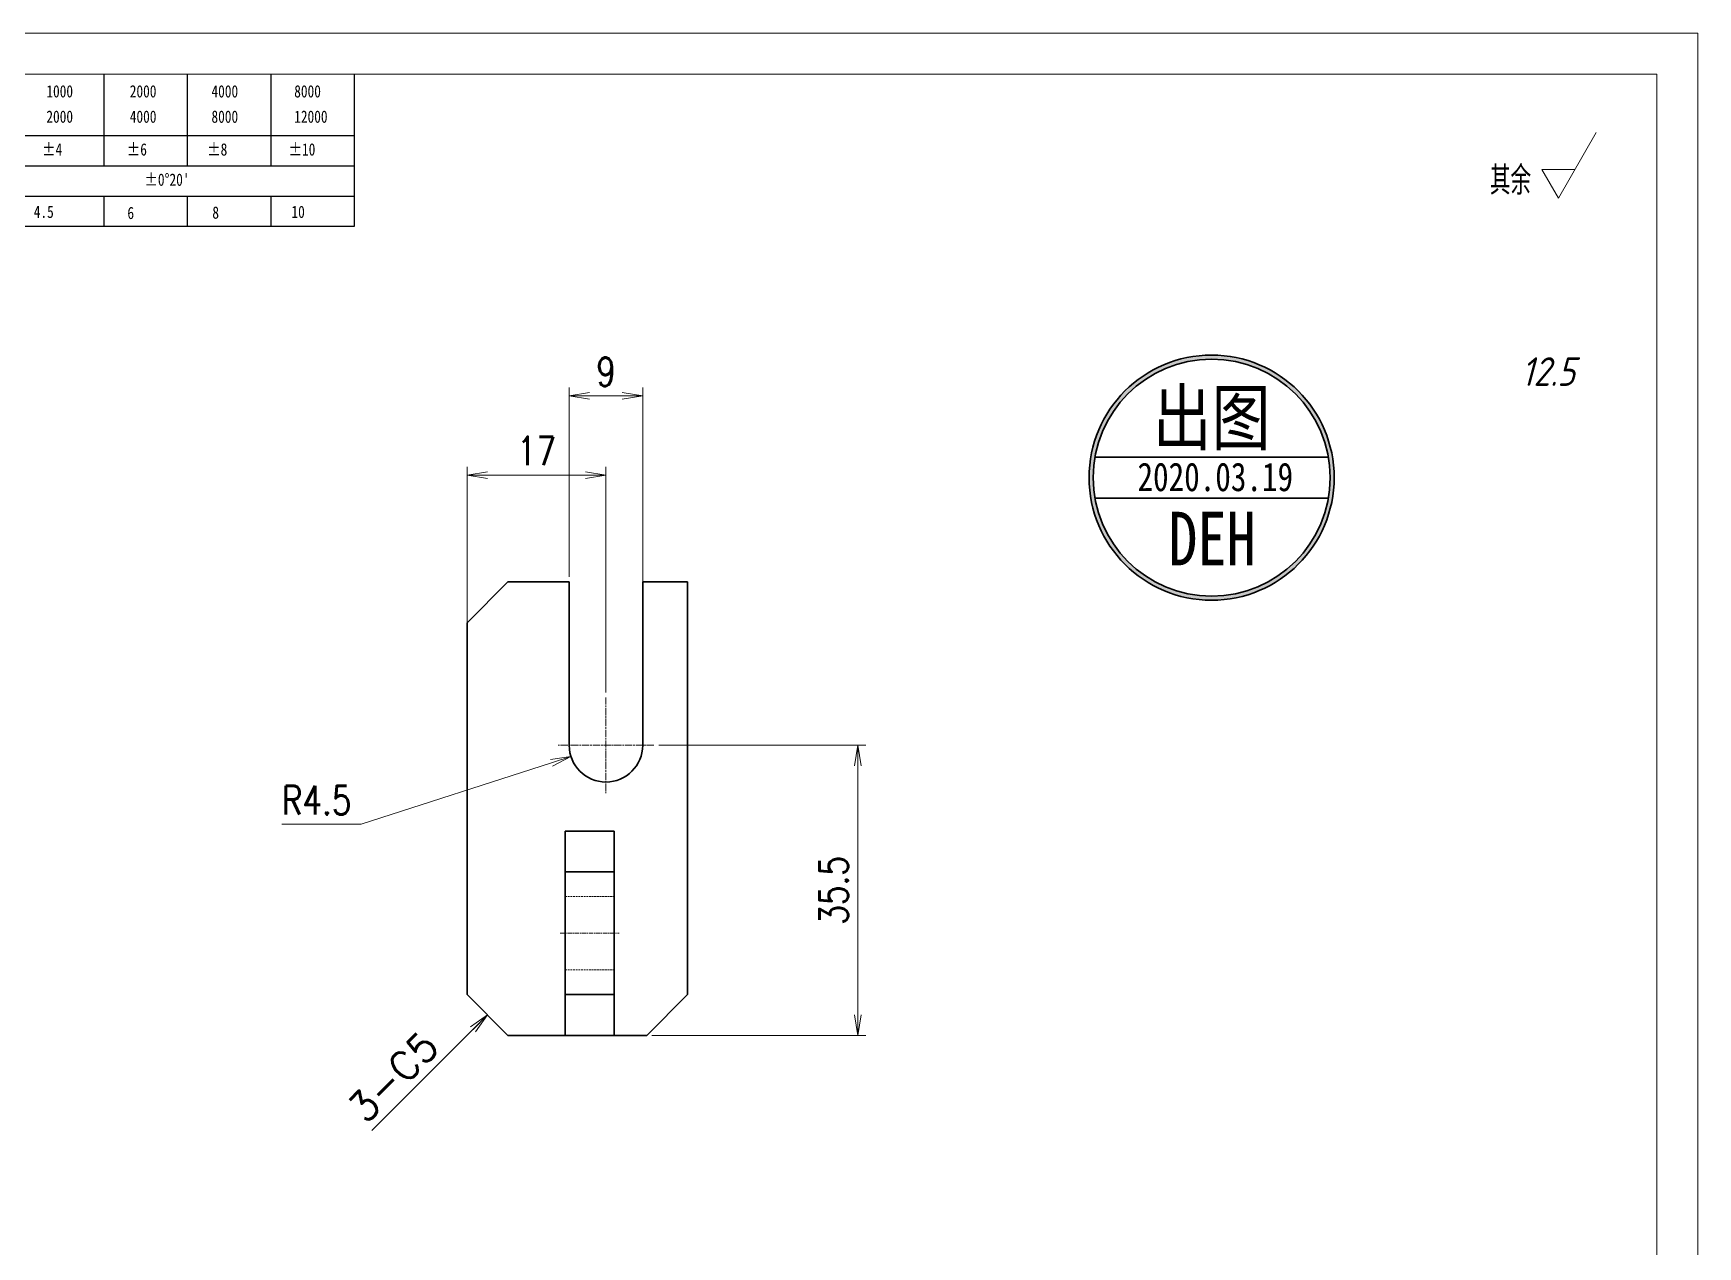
# Model space of a CAD drawing. Header units: millimetres. Extents: x -50043 to 104182, y -50696 to 36662.
# Drawn here: x -42689.7 to -42486, y 35920.9 to 36069.4 of the extents above; entities that cross this region are included whole.
import ezdxf
from ezdxf.enums import TextEntityAlignment as Align

# ---------------------------------------------------------------- set-up
doc = ezdxf.new("R2010")
doc.units = ezdxf.units.MM
doc.header["$LTSCALE"] = 0.5
for name, pattern in [('AM_ISO02W050x2', [3.75, 3, -0.75]), ('AM_ISO08W050x2', [9, 6, -0.75, 1.5, -0.75]), ('DOT2', [0.125, 0, -0.125])]:
    doc.linetypes.add(name, pattern=pattern)
for name, color, linetype, lineweight in [('DIM', 3, 'Continuous', 13), ('中心线', 2, 'AM_ISO08W050x2', 18), ('印章专用-出图', 1, 'Continuous', 80), ('图框', 7, 'Continuous', 18), ('标注线', 3, 'Continuous', 18), ('粗实线', 7, 'Continuous', 35), ('虚线', 1, 'AM_ISO02W050x2', 18)]:
    doc.layers.add(name, color=color, linetype=linetype, lineweight=lineweight)
doc.layers.add('图\\M+19E79\\M+195B6\\M+18E9A', color=7, linetype='Continuous')
doc.layers.add('打印', color=7, linetype='Continuous', lineweight=15, plot=False)
doc.layers.add('打印-禁用', color=7, linetype='Continuous', lineweight=15, plot=False)
doc.styles.add('DIM', font='romans.shx', dxfattribs={"width": 0.8, "bigfont": 'bigfont.shx'})
doc.styles.add('国标', font='simfang.ttf', dxfattribs={"width": 0.8})
doc.styles.add('机械长仿宋', font='gbenor.shx', dxfattribs={"height": 1, "bigfont": 'gbcbig.shx'})
doc.dimstyles.new('DEH 1-1$0', dxfattribs={"dimtxt": 3.5, "dimasz": 2.5, "dimexe": 1, "dimexo": 0.625, "dimgap": 1.2, "dimtad": 1, "dimzin": 9, "dimdsep": 46, "dimtxsty": 'DIM', "dimblk": 'OPEN', "dimcen": 0, "dimclrd": 8, "dimclre": 8, "dimclrt": 2, "dimazin": 2, "dimtfac": 0.5, "dimtmove": 0, "dimatfit": 3, "dimldrblk": 'OPEN', "dimfxl": 0, "dimtolj": 2, "dimlwd": 18, "dimlwe": 18, "dimarcsym": 0})
doc.dimstyles.new('DEH 1-1$4', dxfattribs={"dimtxt": 3.5, "dimasz": 2.5, "dimexe": 1, "dimexo": 0.625, "dimgap": 1.2, "dimtad": 1, "dimtoh": 1, "dimdsep": 46, "dimtxsty": 'DIM', "dimblk": 'OPEN', "dimcen": 0, "dimclrd": 8, "dimclre": 8, "dimclrt": 2, "dimazin": 2, "dimtfac": 0.5, "dimtofl": 0, "dimtmove": 0, "dimatfit": 3, "dimldrblk": 'OPEN', "dimfxl": 0, "dimtolj": 2, "dimlwd": 18, "dimlwe": 18, "dimarcsym": 0})
doc.dimstyles.new('LAM1-1', dxfattribs={"dimtxt": 3.5, "dimasz": 2.5, "dimexe": 1, "dimexo": 0.625, "dimgap": 1.2, "dimtad": 3, "dimdsep": 46, "dimtxsty": 'DIM', "dimblk": 'OPEN', "dimcen": 0, "dimclrd": 3, "dimclre": 3, "dimclrt": 2, "dimazin": 2, "dimtfac": 0.5, "dimtmove": 0, "dimatfit": 3, "dimldrblk": 'OPEN', "dimfxl": 0, "dimlwd": 13, "dimlwe": 13, "dimarcsym": 0})

# ---------------------------------------------------------------- blocks, each defined once
blk = doc.blocks.new('GZDEH零件A3图框V01版')
at = {"layer": '图\\M+19E79\\M+195B6\\M+18E9A', "color": 9}
for p, q in [((3082.42, -1561.98), (3082.42, -1554.46)), ((3092.64, -1561.98), (3092.64, -1554.46)), ((3102.86, -1561.98), (3102.86, -1554.46)), ((3113.09, -1573.08), (3113.09, -1554.46)), ((2996.09, -1561.98), (3113.09, -1561.98)), ((3082.42, -1565.68), (3082.42, -1561.98)), ((3092.64, -1565.68), (3092.64, -1561.98)), ((3102.86, -1565.68), (3102.86, -1561.98)), ((2996.09, -1565.68), (3113.09, -1565.68)), ((2996.09, -1569.38), (3113.09, -1569.38)), ((3082.42, -1573.08), (3082.42, -1569.48)), ((3092.64, -1573.08), (3092.64, -1569.38)), ((3102.86, -1573.08), (3102.86, -1569.38)), ((2990.09, -1573.08), (3113.09, -1573.08))]:
    blk.add_line(p, q, dxfattribs=at)
at = {"layer": '图框', "linetype": 'Continuous'}
for p, q in [((3272.49, -1554.46), (2882.49, -1554.46)), ((3272.49, -1832.96), (3272.49, -1554.46))]:
    blk.add_line(p, q, dxfattribs=at)
at = {"layer": '打印-禁用', "linetype": 'Continuous'}
for p, q in [((3277.49, -1549.46), (2857.49, -1549.46)), ((3277.49, -1846.46), (3277.49, -1549.46))]:
    blk.add_line(p, q, dxfattribs=at)
at = {"layer": '图\\M+19E79\\M+195B6\\M+18E9A', "color": 9, "style": '国标', "width": 0.8}
for s, p in [('1000', (3075.36, -1557.31)), ('2000', (3085.57, -1557.31)), ('4000', (3095.57, -1557.31)), ('8000', (3105.7, -1557.31)), ('2000', (3075.36, -1560.41)), ('4000', (3085.57, -1560.41)), ('8000', (3095.57, -1560.41)), ('12000', (3105.7, -1560.41)), ('±4', (3074.85, -1564.42)), ('±6', (3085.22, -1564.42)), ('±8', (3095.06, -1564.42)), ('±10', (3105.02, -1564.42)), ("±0%%D20'", (3087.38, -1568.12)), ('4.5', (3073.82, -1572.05)), ('6', (3085.28, -1572.19)), ('8', (3095.68, -1572.15)), ('10', (3105.36, -1572.06))]:
    blk.add_text(s, height=1.5, dxfattribs=at).set_placement(p)
blk = doc.blocks.new('DEH A3')
at = {"layer": '图框'}
blk.add_blockref('GZDEH零件A3图框V01版', (-2857.49, 1846.46), dxfattribs=at)
blk = doc.blocks.new('FINISHER_TR')
at = {"layer": '标注线'}
for p, q in [((0, 0), (4.62, 8)), ((-2.02, 3.5), (0, 0)), ((2.02, 3.5), (-2.02, 3.5))]:
    blk.add_line(p, q, dxfattribs=at)
at = {"layer": '标注线', "color": 2, "style": '机械长仿宋', "oblique": 15}
blk.add_attdef('0.0', text='', height=3.5, dxfattribs=at).set_placement((2.03, -24.04), align=Align.BOTTOM_RIGHT)
blk = doc.blocks.new('其余12.5')
at = {"layer": '标注线'}
blk.add_blockref('FINISHER_TR', (0, 0), dxfattribs=at).add_auto_attribs({'0.0': '12.5'})
at = {"layer": '标注线', "color": 7, "linetype": 'DOT2', "style": '机械长仿宋'}
blk.add_text('其余', height=3.5, dxfattribs=at).set_placement((-8.38, 0.4))
blk = doc.blocks.new('出图章')
at = {"layer": '印章专用-出图'}
h = blk.add_hatch(color=256, dxfattribs=at)
h.paths.add_polyline_path([(15, 0, 1), (-15, 0, 1)])
h.paths.add_polyline_path([(14.5, 0, 1), (-14.5, 0, 1)], flags=16)
h.paths.add_polyline_path([(-7.31, -12.35), (7.41, -12.35), (7.41, -2.73), (-7.31, -2.73)], flags=8)
at = {"layer": '印章专用-出图', "lineweight": 35}
for p, q in [((-14.28, 2.5), (14.28, 2.5)), ((-14.28, -2.5), (14.28, -2.5))]:
    blk.add_line(p, q, dxfattribs=at)
for radius in [15, 14.5]:
    blk.add_circle((0, 0), radius, dxfattribs=at)
at = {"layer": '印章专用-出图', "color": 4, "style": '国标', "width": 0.8}
blk.add_text('DEH', height=6.562, dxfattribs=at).set_placement((0.05, -10.74), align=Align.CENTER)
at = {"layer": '印章专用-出图', "color": 3, "style": '国标', "width": 0.8}
blk.add_attdef('出图', text='', height=6.6, dxfattribs=at).set_placement((0, 7.35), align=Align.MIDDLE_CENTER)
at = {"layer": '印章专用-出图', "color": 2, "style": '国标', "width": 0.8}
blk.add_attdef('XXXX.XX.XX', text='', height=3.5, dxfattribs=at).set_placement((0.45, 0.1), align=Align.MIDDLE_CENTER)
blk = doc.blocks.new('YZ-CT')
at = {"layer": '印章专用-出图'}
blk.add_blockref('出图章', (0.63, 0), dxfattribs=at).add_auto_attribs({'出图': '出图', 'XXXX.XX.XX': '2020.03.19'})
blk = doc.blocks.new('CC')
at = {"layer": '印章专用-出图'}
blk.add_blockref('YZ-CT', (20009.41, -16878.05), dxfattribs=at)
blk = doc.blocks.new('_Open')
at = {"color": 0, "linetype": 'ByBlock', "lineweight": -2}
for p, q in [((-1, 0.167), (0, 0)), ((-1, -0.167), (0, 0)), ((0, 0), (-1, 0))]:
    blk.add_line(p, q, dxfattribs=at)
blk = doc.blocks.new('*D257')
at = {"layer": 'Defpoints', "color": 0, "transparency": 16777216}
for p in [(-42619.65, 36015.35), (-42636.65, 35995.53), (-42619.65, 35988.13)]:
    blk.add_point(p, dxfattribs=at)
at = {"layer": '标注线', "color": 8, "lineweight": 18, "transparency": 16777216}
for p, q in [((-42636.65, 35996.15), (-42636.65, 36016.35)), ((-42634.15, 36015.35), (-42622.15, 36015.35)), ((-42619.65, 35988.76), (-42619.65, 36016.35))]:
    blk.add_line(p, q, dxfattribs=at)
at = {"layer": '标注线', "color": 8, "lineweight": 18, "transparency": 16777216, "xscale": 2.5, "yscale": 2.5, "zscale": 2.5, "rotation": 180}
blk.add_blockref('_Open', (-42636.65, 36015.35), dxfattribs=at)
at = {"layer": '标注线', "color": 8, "lineweight": 18, "transparency": 16777216, "xscale": 2.5, "yscale": 2.5, "zscale": 2.5}
blk.add_blockref('_Open', (-42619.65, 36015.35), dxfattribs=at)
at = {"layer": '标注线', "color": 2, "transparency": 16777216, "insert": (-42628.15, 36018.3), "char_height": 3.5, "attachment_point": 5, "style": 'DIM'}
blk.add_mtext('\\A2;17', dxfattribs=at)
blk = doc.blocks.new('*D258')
at = {"layer": 'Defpoints', "color": 0, "transparency": 16777216}
for p in [(-42613.8, 35982.28), (-42588.82, 35982.28), (-42614.65, 35946.78)]:
    blk.add_point(p, dxfattribs=at)
at = {"layer": '标注线', "color": 8, "lineweight": 18, "transparency": 16777216}
for p, q in [((-42613.17, 35982.28), (-42587.82, 35982.28)), ((-42588.82, 35949.28), (-42588.82, 35979.78)), ((-42614.02, 35946.78), (-42587.82, 35946.78))]:
    blk.add_line(p, q, dxfattribs=at)
at = {"layer": '标注线', "color": 8, "lineweight": 18, "transparency": 16777216, "xscale": 2.5, "yscale": 2.5, "zscale": 2.5}
for p, rotation in [((-42588.82, 35982.28), 90), ((-42588.82, 35946.78), 270)]:
    blk.add_blockref('_Open', p, dxfattribs=dict(at, rotation=rotation))
at = {"layer": '标注线', "color": 2, "transparency": 16777216, "insert": (-42591.77, 35964.53), "char_height": 3.5, "attachment_point": 5, "rotation": 90, "style": 'DIM'}
blk.add_mtext('\\A2;35.5', dxfattribs=at)
blk = doc.blocks.new('*D259')
at = {"layer": 'Defpoints', "color": 0, "transparency": 16777216}
for p in [(-42615.15, 36025.05), (-42624.15, 36002.28), (-42615.15, 36001.29)]:
    blk.add_point(p, dxfattribs=at)
at = {"layer": '标注线', "color": 8, "lineweight": 18, "transparency": 16777216}
for p, q in [((-42624.15, 36002.91), (-42624.15, 36026.05)), ((-42615.15, 36001.91), (-42615.15, 36026.05)), ((-42621.65, 36025.05), (-42617.65, 36025.05))]:
    blk.add_line(p, q, dxfattribs=at)
at = {"layer": '标注线', "color": 8, "lineweight": 18, "transparency": 16777216, "xscale": 2.5, "yscale": 2.5, "zscale": 2.5, "rotation": 180}
blk.add_blockref('_Open', (-42624.15, 36025.05), dxfattribs=at)
at = {"layer": '标注线', "color": 8, "lineweight": 18, "transparency": 16777216, "xscale": 2.5, "yscale": 2.5, "zscale": 2.5}
blk.add_blockref('_Open', (-42615.15, 36025.05), dxfattribs=at)
at = {"layer": '标注线', "color": 2, "transparency": 16777216, "insert": (-42619.65, 36028), "char_height": 3.5, "attachment_point": 5, "style": 'DIM'}
blk.add_mtext('\\A2;9', dxfattribs=at)
blk = doc.blocks.new('*D260')
at = {"layer": 'Defpoints', "color": 0, "transparency": 16777216}
for p in [(-42623.93, 35980.9), (-42619.65, 35982.28)]:
    blk.add_point(p, dxfattribs=at)
at = {"layer": '标注线', "color": 8, "lineweight": 18, "transparency": 16777216}
for p, q in [((-42649.6, 35972.61), (-42626.31, 35980.13)), ((-42659.33, 35972.61), (-42649.6, 35972.61))]:
    blk.add_line(p, q, dxfattribs=at)
at = {"layer": '标注线', "color": 8, "lineweight": 18, "transparency": 16777216, "xscale": 2.5, "yscale": 2.5, "zscale": 2.5, "rotation": 17.90245065767886}
blk.add_blockref('_Open', (-42623.93, 35980.9), dxfattribs=at)
at = {"layer": '标注线', "color": 2, "transparency": 16777216, "insert": (-42655.06, 35975.56), "char_height": 3.5, "attachment_point": 5, "style": 'DIM'}
blk.add_mtext('\\A2;R4.5', dxfattribs=at)
blk = doc.blocks.new('CHAMFER_DIM_L')
at = {"layer": 'DIM', "color": 2, "style": 'DIM'}
blk.add_attdef('000', text='', height=3.5, rotation=270, dxfattribs=at).set_placement((0, 7), align=Align.BOTTOM_RIGHT)
at = {"layer": 'DIM'}
blk.add_leader([(0, 0), (0, 20)], dimstyle='LAM1-1', dxfattribs=at)

msp = doc.modelspace()

# ---------------------------------------------------------------- linework, layer by layer
at = {"layer": '中心线', "ltscale": 0.2925}
for p, q in [((-42619.646, 35988.135), (-42619.646, 35976.435)), ((-42613.796, 35982.285), (-42625.496, 35982.285))]:
    msp.add_line(p, q, dxfattribs=at)
at = {"layer": '中心线', "ltscale": 0.18}
msp.add_line((-42625.247, 35959.284), (-42618.047, 35959.284), dxfattribs=at)
at = {"layer": '打印'}
msp.add_lwpolyline([(-42906.013, 36069.417), (-42486.013, 36069.417), (-42486.013, 35772.417), (-42906.013, 35772.417)], close=True, dxfattribs=at)
at = {"layer": '粗实线', "ltscale": 0.176777}
for p, q in [((-42631.646, 36002.285), (-42636.646, 35997.285)), ((-42631.646, 35946.785), (-42636.646, 35951.785)), ((-42609.646, 35951.785), (-42614.646, 35946.785))]:
    msp.add_line(p, q, dxfattribs=at)
at = {"layer": '粗实线', "ltscale": 0.1875}
msp.add_line((-42631.646, 36002.285), (-42624.146, 36002.285), dxfattribs=at)
at = {"layer": '粗实线', "ltscale": 0.5}
for p, q in [((-42624.146, 35982.285), (-42624.146, 36002.285)), ((-42615.146, 35982.285), (-42615.146, 36002.285))]:
    msp.add_line(p, q, dxfattribs=at)
at = {"layer": '粗实线', "ltscale": 0.1375}
msp.add_line((-42615.146, 36002.285), (-42609.646, 36002.285), dxfattribs=at)
at = {"layer": '粗实线'}
for p, q in [((-42609.646, 35951.785), (-42609.646, 36002.285)), ((-42636.646, 35951.785), (-42636.646, 35997.285))]:
    msp.add_line(p, q, dxfattribs=at)
at = {"layer": '粗实线', "ltscale": 0.15}
for p, q in [((-42624.647, 35971.785), (-42618.647, 35971.785)), ((-42624.647, 35946.785), (-42618.647, 35946.785))]:
    msp.add_line(p, q, dxfattribs=at)
at = {"layer": '粗实线', "ltscale": 0.125}
for p, q in [((-42624.647, 35971.785), (-42624.647, 35966.785)), ((-42618.647, 35966.785), (-42618.647, 35971.785)), ((-42624.647, 35951.785), (-42624.647, 35946.785)), ((-42618.647, 35951.785), (-42618.647, 35946.785))]:
    msp.add_line(p, q, dxfattribs=at)
at = {"layer": '粗实线', "ltscale": 0.375}
for p, q in [((-42624.647, 35951.785), (-42624.647, 35966.785)), ((-42618.647, 35951.785), (-42618.647, 35966.785))]:
    msp.add_line(p, q, dxfattribs=at)
at = {"layer": '粗实线', "ltscale": 0.150002}
for p, q in [((-42624.647, 35966.785), (-42618.647, 35966.785)), ((-42624.647, 35951.785), (-42618.647, 35951.785))]:
    msp.add_line(p, q, dxfattribs=at)
at = {"layer": '粗实线', "ltscale": 0.174987}
msp.add_line((-42624.647, 35946.785), (-42631.646, 35946.785), dxfattribs=at)
at = {"layer": '粗实线', "ltscale": 0.100013}
msp.add_line((-42614.646, 35946.785), (-42618.647, 35946.785), dxfattribs=at)
at = {"layer": '粗实线'}
msp.add_arc((-42619.646, 35982.285), 4.5, 180, 0, dxfattribs=at)
at = {"layer": '虚线', "ltscale": 0.15}
for p, q in [((-42624.647, 35963.784), (-42618.647, 35963.784)), ((-42624.647, 35963.784), (-42618.647, 35963.784)), ((-42624.647, 35963.784), (-42618.647, 35963.784)), ((-42624.647, 35963.784), (-42618.647, 35963.784)), ((-42624.647, 35954.784), (-42618.647, 35954.784)), ((-42624.647, 35954.784), (-42618.647, 35954.784)), ((-42624.647, 35954.784), (-42618.647, 35954.784)), ((-42624.647, 35954.784), (-42618.647, 35954.784))]:
    msp.add_line(p, q, dxfattribs=at)

# ---------------------------------------------------------------- block references
at = {"layer": '图框'}
msp.add_blockref('DEH A3', (-42906.013, 35772.417), dxfattribs=at)
at = {"layer": '标注线'}
for name, p in [('其余12.5', (-42503.07, 36049.26)), ('CC', (-62555.553, 52893.086))]:
    msp.add_blockref(name, p, dxfattribs=at)
at = {"layer": '标注线', "color": 1, "rotation": 135.0000000023582}
msp.add_blockref('CHAMFER_DIM_L', (-42634.146, 35949.285), dxfattribs=at).add_auto_attribs({'000': '3-C5'})

# ---------------------------------------------------------------- dimensions: what is measured, and where the dimension line sits
at = {"layer": '标注线', "color": 1}
for base, p1, p2, picture, middle in [((-42615.146, 36025.048), (-42624.146, 36002.285), (-42615.146, 36001.289), '*D259', (-42619.646, 36027.998)), ((-42619.646, 36015.348), (-42636.646, 35995.525), (-42619.646, 35988.135), '*D257', (-42628.146, 36018.298))]:
    dim = msp.add_linear_dim(base=base, p1=p1, p2=p2, dimstyle='DEH 1-1$0', dxfattribs=at)
    dim.commit()
    dim.dimension.update_dxf_attribs({"geometry": picture, "text_midpoint": middle})
dim = msp.add_radius_dim(center=(-42619.646, 35982.285), mpoint=(-42623.928, 35980.902), dimstyle='DEH 1-1$4', dxfattribs=at)
dim.commit()
dim.dimension.update_dxf_attribs({"geometry": '*D260', "text_midpoint": (-42655.063, 35972.61), "dimtype": 164})
dim = msp.add_linear_dim(base=(-42588.815, 35982.285), p1=(-42614.646, 35946.785), p2=(-42613.796, 35982.285), angle=90, dimstyle='DEH 1-1$0', dxfattribs=at)
dim.commit()
dim.dimension.update_dxf_attribs({"geometry": '*D258', "text_midpoint": (-42591.765, 35964.535)})

doc.saveas('drawing.dxf')
